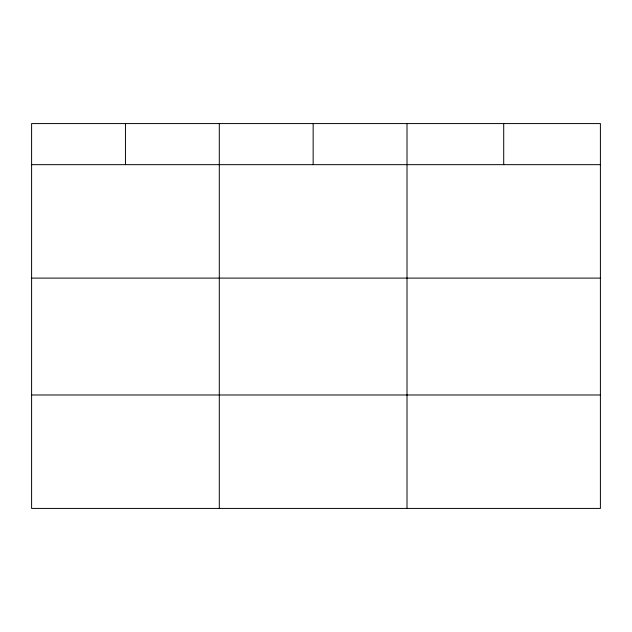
<?xml version="1.0" encoding="UTF-8"?>
<svg xmlns="http://www.w3.org/2000/svg" width="632" height="632" viewBox="0 0 632 632"><rect width="100%" height="100%" fill="white"/><g stroke="black" fill="none" stroke-linecap="round" stroke-linejoin="round"><path stroke-width="0.95" d="M600.4 278.104L600.4 123.58L31.6 123.58L31.6 508.42L600.4 508.42L600.4 278.104L31.6 278.104M31.6 164.66L600.4 164.66M31.6 394.984L600.4 394.984M503.704 123.58L503.704 164.66M407.008 123.58L407.008 508.42M313.156 123.58L313.156 164.66M219.304 123.58L219.304 508.42M125.452 123.58L125.452 164.66"/></g></svg>
